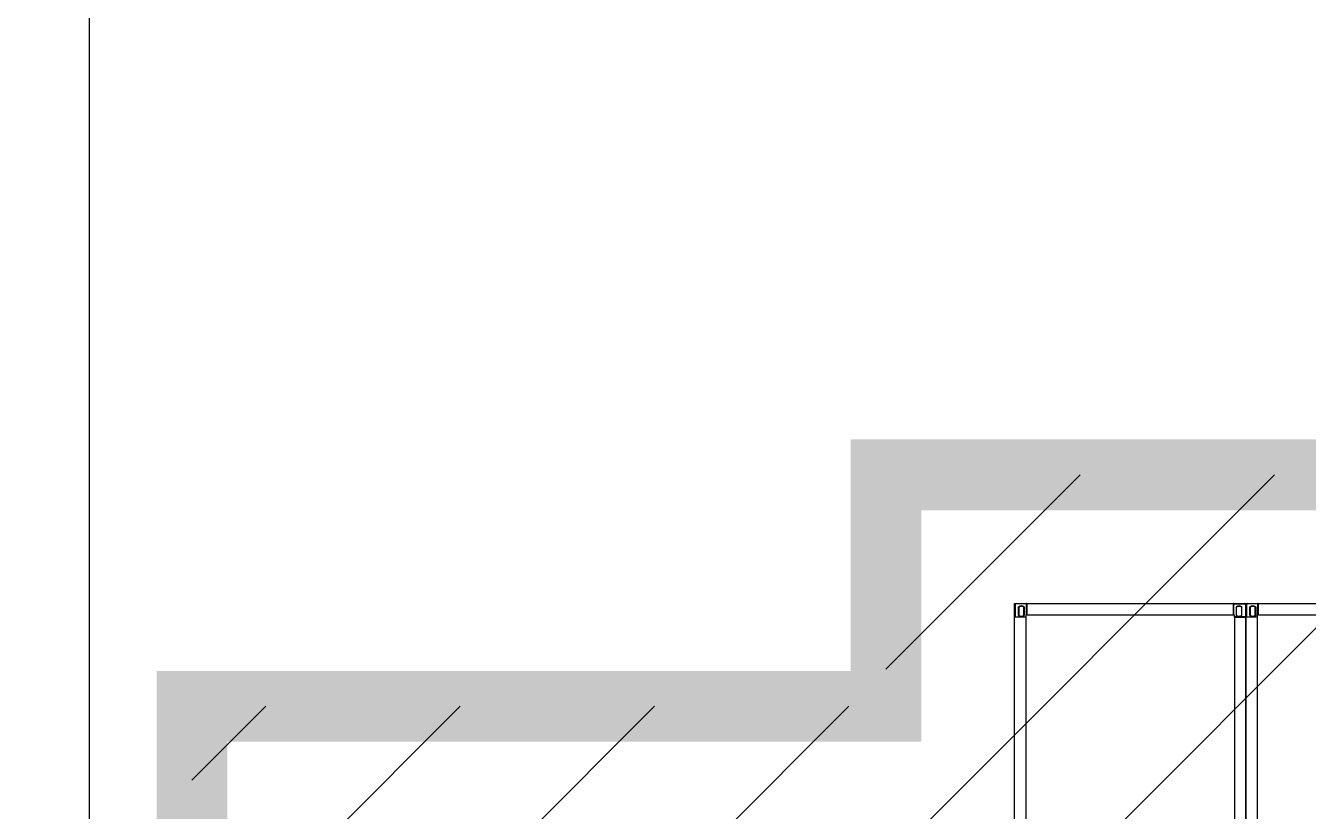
# Model space of a CAD drawing. Header units: millimetres. Extents: x 4133871 to 4440428, y -545651 to -495191.
# Drawn here: x 4276388 to 4277386, y -499805 to -499194 of the extents above; entities that cross this region are included whole.
import ezdxf

# ---------------------------------------------------------------- set-up
doc = ezdxf.new("R2010")
doc.units = ezdxf.units.MM
doc.header["$LTSCALE"] = 60
doc.layers.add('3', color=3, linetype='Continuous')
doc.layers.add('SITE BOUNDARY-AP', color=4, linetype='xxx')
doc.styles.get("Standard").update_dxf_attribs({"font": 'romans.shx', "width": 0.75, "bigfont": 'whgtxt.shx'})
doc.linetypes.add('xxx', pattern='A,0.25,-0.022286,["xxx",Standard,S=0.1,R=0,X=0,Y=-0.035957],-0.221744', length=0.49403)

# ---------------------------------------------------------------- blocks, each defined once
blk = doc.blocks.new('KEY PLAN_NEW')
at = {"color": 253, "linetype": 'Continuous'}
for p, q in [((-1283.74, -1132.35), (-1283.86, -1132.35)), ((-1283.74, -1132.06), (-1283.74, -1132.06)), ((-1283.74, -1132.06), (-1283.74, -1132.06)), ((-1283.74, -1132.35), (-1283.74, -1135.38)), ((-1283.45, -1132.06), (-1283.45, -1131.94)), ((-1280.74, -1132.06), (-1283.45, -1132.06)), ((-1282.84, -1135.1), (-1282.84, -1132.84)), ((-1282.72, -1132.91), (-1282.72, -1135.04)), ((-1281.45, -1135.04), (-1281.45, -1132.91)), ((-1281.33, -1132.84), (-1281.33, -1135.1)), ((-1280.74, -1131.94), (-1280.74, -1132.06)), ((-1280.62, -1132.06), (-1280.74, -1132.06)), ((-1280.74, -1134.94), (-1280.74, -1132.06)), ((-1280.62, -1134.94), (-1280.62, -1131.94)), ((-1227.1, -1134.94), (-1227.1, -1131.94)), ((-1227.1, -1132.06), (-1226.98, -1132.06)), ((-1226.98, -1131.94), (-1226.98, -1132.06)), ((-1226.98, -1134.94), (-1226.98, -1132.06)), ((-1226.98, -1132.06), (-1224.27, -1132.06)), ((-1226.4, -1132.84), (-1226.4, -1135.1)), ((-1226.28, -1135.04), (-1226.28, -1132.91)), ((-1225.01, -1132.91), (-1225.01, -1135.04)), ((-1224.89, -1135.1), (-1224.89, -1132.84)), ((-1224.27, -1132.06), (-1224.27, -1131.94)), ((-1223.98, -1132.06), (-1223.98, -1132.06)), ((-1223.98, -1132.06), (-1223.98, -1132.06)), ((-1223.98, -1132.35), (-1223.86, -1132.35)), ((-1223.98, -1132.35), (-1223.98, -1135.38)), ((-1223.74, -1132.35), (-1223.86, -1132.35)), ((-1223.74, -1132.06), (-1223.74, -1132.06)), ((-1223.74, -1132.06), (-1223.74, -1132.06)), ((-1223.74, -1132.35), (-1223.74, -1135.38)), ((-1223.45, -1132.06), (-1223.45, -1131.94)), ((-1220.74, -1132.06), (-1223.45, -1132.06)), ((-1222.84, -1135.1), (-1222.84, -1132.84)), ((-1222.72, -1132.91), (-1222.72, -1135.04)), ((-1221.45, -1135.04), (-1221.45, -1132.91)), ((-1221.33, -1132.84), (-1221.33, -1135.1)), ((-1220.74, -1131.94), (-1220.74, -1132.06)), ((-1220.62, -1132.06), (-1220.74, -1132.06)), ((-1220.74, -1134.94), (-1220.74, -1132.06)), ((-1220.62, -1134.94), (-1220.62, -1131.94)), ((-1283.74, -1135.38), (-1283.86, -1135.38)), ((-1280.86, -1135.5), (-1283.86, -1135.5)), ((-1283.74, -1135.5), (-1283.74, -1135.38)), ((-1283.74, -1135.38), (-1280.86, -1135.38)), ((-1223.98, -1135.38), (-1226.86, -1135.38)), ((-1226.86, -1135.5), (-1223.86, -1135.5)), ((-1223.98, -1135.5), (-1223.98, -1135.38)), ((-1223.98, -1135.38), (-1223.86, -1135.38)), ((-1223.74, -1135.38), (-1223.86, -1135.38)), ((-1220.86, -1135.5), (-1223.86, -1135.5)), ((-1223.74, -1135.5), (-1223.74, -1135.38)), ((-1223.74, -1135.38), (-1220.86, -1135.38))]:
    blk.add_line(p, q, dxfattribs=at)
at = {"color": 253}
for p, q in [((-1280.62, -1134.94), (-1280.86, -1134.94)), ((-1280.86, -1135.5), (-1280.86, -1134.94)), ((-1280.86, -1428.38), (-1280.86, -1135.5)), ((-1280.62, -1134.94), (-1227.1, -1134.94)), ((-1227.1, -1134.94), (-1226.86, -1134.94)), ((-1226.86, -1135.5), (-1226.86, -1134.94)), ((-1226.86, -1135.5), (-1226.86, -1428.38)), ((-1220.62, -1134.94), (-1220.86, -1134.94)), ((-1220.86, -1135.5), (-1220.86, -1134.94)), ((-1220.86, -1428.38), (-1220.86, -1135.5)), ((-1220.62, -1134.94), (-1167.1, -1134.94))]:
    blk.add_line(p, q, dxfattribs=at)
for points in [[(-1283.86, -1131.94), (-1223.86, -1131.94), (-1223.86, -1431.94), (-1283.86, -1431.94)], [(-1223.86, -1131.94), (-1163.86, -1131.94), (-1163.86, -1431.94), (-1223.86, -1431.94)]]:
    blk.add_lwpolyline(points, close=True, dxfattribs=at)
at = {"color": 253, "linetype": 'Continuous'}
for centre, radius, start, end in [((-1283.45, -1132.35), 0.41, 90, 180), ((-1283.45, -1132.35), 0.29, 90, 180), ((-1282.08, -1133.97), 1.36, 56.2792, 123.7208), ((-1282.08, -1133.97), 1.24, 59.1964, 120.8036), ((-1280.74, -1132.06), 0.12, 0, 90), ((-1226.98, -1132.06), 0.12, 90, 180), ((-1225.64, -1133.97), 1.36, 56.2792, 123.7208), ((-1225.64, -1133.97), 1.24, 59.1964, 120.8036), ((-1224.27, -1132.35), 0.41, 0, 90), ((-1224.27, -1132.35), 0.29, 0, 90), ((-1223.45, -1132.35), 0.41, 90, 180), ((-1223.45, -1132.35), 0.29, 90, 180), ((-1222.08, -1133.97), 1.36, 56.2792, 123.7208), ((-1222.08, -1133.97), 1.24, 59.1964, 120.8036), ((-1220.74, -1132.06), 0.12, 0, 90), ((-1283.74, -1135.38), 0.12, 180, 270), ((-1282.08, -1133.97), 1.36, 236.2792, 303.7208), ((-1282.08, -1133.97), 1.24, 239.1964, 300.8036), ((-1225.64, -1133.97), 1.36, 236.2792, 303.7208), ((-1225.64, -1133.97), 1.24, 239.1964, 300.8036), ((-1223.98, -1135.38), 0.12, 270, 0), ((-1223.74, -1135.38), 0.12, 180, 270), ((-1222.08, -1133.97), 1.36, 236.2792, 303.7208), ((-1222.08, -1133.97), 1.24, 239.1964, 300.8036)]:
    blk.add_arc(centre, radius, start, end, dxfattribs=at)
for points, knots in [([(-1282.84, -1132.84), (-1282.84, -1132.84, 46), (-1282.84, -1132.84, 46), (-1282.83, -1132.84, 46), (-1282.83, -1132.84, 46), (-1282.83, -1132.84, 46), (-1282.83, -1132.85, 46), (-1282.83, -1132.85, 46), (-1282.82, -1132.85, 46), (-1282.82, -1132.85, 46), (-1282.81, -1132.86, 46), (-1282.81, -1132.86, 46), (-1282.8, -1132.86, 46), (-1282.8, -1132.86, 46), (-1282.8, -1132.86, 46), (-1282.8, -1132.86, 46), (-1282.79, -1132.87, 46), (-1282.79, -1132.87, 46), (-1282.79, -1132.87, 46), (-1282.79, -1132.87, 46), (-1282.78, -1132.87, 46), (-1282.78, -1132.88, 46), (-1282.77, -1132.88, 46), (-1282.77, -1132.88, 46), (-1282.76, -1132.88, 46), (-1282.76, -1132.88, 46), (-1282.76, -1132.88, 46), (-1282.76, -1132.88, 46), (-1282.76, -1132.89, 46), (-1282.76, -1132.89, 46), (-1282.75, -1132.89, 46), (-1282.75, -1132.89, 46), (-1282.74, -1132.89, 46), (-1282.74, -1132.89, 46), (-1282.74, -1132.9, 46), (-1282.74, -1132.9, 46), (-1282.74, -1132.9, 46), (-1282.74, -1132.9, 46), (-1282.73, -1132.9, 46), (-1282.73, -1132.9, 46), (-1282.73, -1132.9, 46), (-1282.73, -1132.9, 46), (-1282.73, -1132.9, 46), (-1282.72, -1132.9, 46), (-1282.72, -1132.91, 46), (-1282.72, -1132.91, 46), (-1282.72, -1132.91, 46), (-1282.72, -1132.91, 46), (-1282.72, -1132.91, 46), (-1282.72, -1132.91, 46), (-1282.72, -1132.91, 46), (-1282.72, -1132.91, 46), (-1282.72, -1132.91, 46), (-1282.72, -1132.91, 46)], [0, 0, 0, 0, 0.00782, 0.00782, 0.015639, 0.031279, 0.031279, 0.062557, 0.062557, 0.125114, 0.125114, 0.187671, 0.187671, 0.21895, 0.21895, 0.234589, 0.234589, 0.250228, 0.250228, 0.312785, 0.312785, 0.375342, 0.375342, 0.437899, 0.437899, 0.453538, 0.453538, 0.469178, 0.469178, 0.500456, 0.500456, 0.563013, 0.563013, 0.62557, 0.62557, 0.641209, 0.641209, 0.656849, 0.656849, 0.688127, 0.688127, 0.750684, 0.750684, 0.813241, 0.813241, 0.828881, 0.828881, 0.84452, 0.84452, 0.875798, 0.875798, 0.938355, 1, 1, 1, 1]), ([(-1281.45, -1132.91), (-1281.45, -1132.91, 46), (-1281.45, -1132.91, 46), (-1281.45, -1132.91, 46), (-1281.44, -1132.91, 46), (-1281.44, -1132.91, 46), (-1281.44, -1132.91, 46), (-1281.44, -1132.91, 46), (-1281.44, -1132.91, 46), (-1281.44, -1132.91, 46), (-1281.44, -1132.9, 46), (-1281.44, -1132.9, 46), (-1281.43, -1132.9, 46), (-1281.43, -1132.9, 46), (-1281.43, -1132.9, 46), (-1281.43, -1132.9, 46), (-1281.43, -1132.9, 46), (-1281.43, -1132.9, 46), (-1281.43, -1132.9, 46), (-1281.43, -1132.9, 46), (-1281.42, -1132.89, 46), (-1281.42, -1132.89, 46), (-1281.41, -1132.89, 46), (-1281.41, -1132.89, 46), (-1281.41, -1132.89, 46), (-1281.41, -1132.89, 46), (-1281.4, -1132.88, 46), (-1281.4, -1132.88, 46), (-1281.4, -1132.88, 46), (-1281.4, -1132.88, 46), (-1281.4, -1132.88, 46), (-1281.39, -1132.88, 46), (-1281.39, -1132.88, 46), (-1281.38, -1132.87, 46), (-1281.38, -1132.87, 46), (-1281.37, -1132.87, 46), (-1281.37, -1132.87, 46), (-1281.37, -1132.87, 46), (-1281.37, -1132.86, 46), (-1281.37, -1132.86, 46), (-1281.36, -1132.86, 46), (-1281.36, -1132.86, 46), (-1281.36, -1132.86, 46), (-1281.35, -1132.86, 46), (-1281.35, -1132.85, 46), (-1281.34, -1132.85, 46), (-1281.34, -1132.85, 46), (-1281.33, -1132.85, 46), (-1281.33, -1132.84, 46), (-1281.33, -1132.84, 46), (-1281.33, -1132.84, 46), (-1281.33, -1132.84, 46), (-1281.33, -1132.84, 46), (-1281.33, -1132.84, 46)], [0, 0, 0, 0, 0.06206, 0.12459, 0.12459, 0.155854, 0.155854, 0.171487, 0.171487, 0.187119, 0.187119, 0.249648, 0.249648, 0.312178, 0.312178, 0.343442, 0.343442, 0.359075, 0.359075, 0.374707, 0.374707, 0.437236, 0.437236, 0.499766, 0.499766, 0.53103, 0.53103, 0.546663, 0.546663, 0.562295, 0.562295, 0.624824, 0.624824, 0.687353, 0.687353, 0.749883, 0.749883, 0.765515, 0.765515, 0.781147, 0.781147, 0.812412, 0.812412, 0.874941, 0.874941, 0.937471, 0.937471, 0.968735, 0.968735, 0.984368, 0.992184, 0.992184, 1, 1, 1, 1]), ([(-1226.28, -1132.91), (-1226.28, -1132.91, 46), (-1226.28, -1132.91, 46), (-1226.28, -1132.91, 46), (-1226.28, -1132.91, 46), (-1226.28, -1132.91, 46), (-1226.28, -1132.91, 46), (-1226.28, -1132.91, 46), (-1226.28, -1132.91, 46), (-1226.28, -1132.91, 46), (-1226.28, -1132.9, 46), (-1226.29, -1132.9, 46), (-1226.29, -1132.9, 46), (-1226.29, -1132.9, 46), (-1226.29, -1132.9, 46), (-1226.29, -1132.9, 46), (-1226.3, -1132.9, 46), (-1226.3, -1132.9, 46), (-1226.3, -1132.9, 46), (-1226.3, -1132.9, 46), (-1226.3, -1132.89, 46), (-1226.3, -1132.89, 46), (-1226.31, -1132.89, 46), (-1226.31, -1132.89, 46), (-1226.32, -1132.89, 46), (-1226.32, -1132.89, 46), (-1226.32, -1132.88, 46), (-1226.32, -1132.88, 46), (-1226.32, -1132.88, 46), (-1226.32, -1132.88, 46), (-1226.33, -1132.88, 46), (-1226.33, -1132.88, 46), (-1226.34, -1132.88, 46), (-1226.34, -1132.87, 46), (-1226.35, -1132.87, 46), (-1226.35, -1132.87, 46), (-1226.35, -1132.87, 46), (-1226.35, -1132.87, 46), (-1226.36, -1132.86, 46), (-1226.36, -1132.86, 46), (-1226.36, -1132.86, 46), (-1226.36, -1132.86, 46), (-1226.37, -1132.86, 46), (-1226.37, -1132.86, 46), (-1226.38, -1132.85, 46), (-1226.38, -1132.85, 46), (-1226.39, -1132.85, 46), (-1226.39, -1132.85, 46), (-1226.39, -1132.84, 46), (-1226.39, -1132.84, 46), (-1226.39, -1132.84, 46), (-1226.4, -1132.84, 46), (-1226.4, -1132.84, 46), (-1226.4, -1132.84, 46)], [0, 0, 0, 0, 0.06206, 0.12459, 0.12459, 0.155854, 0.155854, 0.171487, 0.171487, 0.187119, 0.187119, 0.249648, 0.249648, 0.312178, 0.312178, 0.343442, 0.343442, 0.359075, 0.359075, 0.374707, 0.374707, 0.437236, 0.437236, 0.499766, 0.499766, 0.53103, 0.53103, 0.546663, 0.546663, 0.562295, 0.562295, 0.624824, 0.624824, 0.687353, 0.687353, 0.749883, 0.749883, 0.765515, 0.765515, 0.781147, 0.781147, 0.812412, 0.812412, 0.874941, 0.874941, 0.937471, 0.937471, 0.968735, 0.968735, 0.984368, 0.992184, 0.992184, 1, 1, 1, 1]), ([(-1224.89, -1132.84), (-1224.89, -1132.84, 46), (-1224.89, -1132.84, 46), (-1224.89, -1132.84, 46), (-1224.89, -1132.84, 46), (-1224.89, -1132.84, 46), (-1224.89, -1132.85, 46), (-1224.9, -1132.85, 46), (-1224.9, -1132.85, 46), (-1224.91, -1132.85, 46), (-1224.91, -1132.86, 46), (-1224.92, -1132.86, 46), (-1224.92, -1132.86, 46), (-1224.92, -1132.86, 46), (-1224.93, -1132.86, 46), (-1224.93, -1132.86, 46), (-1224.93, -1132.87, 46), (-1224.93, -1132.87, 46), (-1224.93, -1132.87, 46), (-1224.94, -1132.87, 46), (-1224.94, -1132.87, 46), (-1224.95, -1132.88, 46), (-1224.95, -1132.88, 46), (-1224.96, -1132.88, 46), (-1224.96, -1132.88, 46), (-1224.96, -1132.88, 46), (-1224.96, -1132.88, 46), (-1224.96, -1132.88, 46), (-1224.97, -1132.89, 46), (-1224.97, -1132.89, 46), (-1224.97, -1132.89, 46), (-1224.97, -1132.89, 46), (-1224.98, -1132.89, 46), (-1224.98, -1132.89, 46), (-1224.99, -1132.9, 46), (-1224.99, -1132.9, 46), (-1224.99, -1132.9, 46), (-1224.99, -1132.9, 46), (-1224.99, -1132.9, 46), (-1224.99, -1132.9, 46), (-1224.99, -1132.9, 46), (-1224.99, -1132.9, 46), (-1225, -1132.9, 46), (-1225, -1132.9, 46), (-1225, -1132.91, 46), (-1225, -1132.91, 46), (-1225, -1132.91, 46), (-1225, -1132.91, 46), (-1225, -1132.91, 46), (-1225, -1132.91, 46), (-1225.01, -1132.91, 46), (-1225.01, -1132.91, 46), (-1225.01, -1132.91, 46), (-1225.01, -1132.91, 46)], [0, 0, 0, 0, 0.00782, 0.00782, 0.015639, 0.031279, 0.031279, 0.062557, 0.062557, 0.125114, 0.125114, 0.187671, 0.187671, 0.21895, 0.21895, 0.234589, 0.234589, 0.250228, 0.250228, 0.312785, 0.312785, 0.375342, 0.375342, 0.437899, 0.437899, 0.453538, 0.453538, 0.469178, 0.469178, 0.500456, 0.500456, 0.563013, 0.563013, 0.62557, 0.62557, 0.641209, 0.641209, 0.656849, 0.656849, 0.688127, 0.688127, 0.750684, 0.750684, 0.813241, 0.813241, 0.828881, 0.828881, 0.84452, 0.84452, 0.875798, 0.875798, 0.938355, 1, 1, 1, 1]), ([(-1222.84, -1132.84), (-1222.84, -1132.84, 46), (-1222.84, -1132.84, 46), (-1222.83, -1132.84, 46), (-1222.83, -1132.84, 46), (-1222.83, -1132.84, 46), (-1222.83, -1132.85, 46), (-1222.83, -1132.85, 46), (-1222.82, -1132.85, 46), (-1222.82, -1132.85, 46), (-1222.81, -1132.86, 46), (-1222.81, -1132.86, 46), (-1222.8, -1132.86, 46), (-1222.8, -1132.86, 46), (-1222.8, -1132.86, 46), (-1222.8, -1132.86, 46), (-1222.79, -1132.87, 46), (-1222.79, -1132.87, 46), (-1222.79, -1132.87, 46), (-1222.79, -1132.87, 46), (-1222.78, -1132.87, 46), (-1222.78, -1132.88, 46), (-1222.77, -1132.88, 46), (-1222.77, -1132.88, 46), (-1222.76, -1132.88, 46), (-1222.76, -1132.88, 46), (-1222.76, -1132.88, 46), (-1222.76, -1132.88, 46), (-1222.76, -1132.89, 46), (-1222.76, -1132.89, 46), (-1222.75, -1132.89, 46), (-1222.75, -1132.89, 46), (-1222.74, -1132.89, 46), (-1222.74, -1132.89, 46), (-1222.74, -1132.9, 46), (-1222.74, -1132.9, 46), (-1222.74, -1132.9, 46), (-1222.74, -1132.9, 46), (-1222.73, -1132.9, 46), (-1222.73, -1132.9, 46), (-1222.73, -1132.9, 46), (-1222.73, -1132.9, 46), (-1222.73, -1132.9, 46), (-1222.72, -1132.9, 46), (-1222.72, -1132.91, 46), (-1222.72, -1132.91, 46), (-1222.72, -1132.91, 46), (-1222.72, -1132.91, 46), (-1222.72, -1132.91, 46), (-1222.72, -1132.91, 46), (-1222.72, -1132.91, 46), (-1222.72, -1132.91, 46), (-1222.72, -1132.91, 46), (-1222.72, -1132.91, 46)], [0, 0, 0, 0, 0.00782, 0.00782, 0.015639, 0.031279, 0.031279, 0.062557, 0.062557, 0.125114, 0.125114, 0.187671, 0.187671, 0.21895, 0.21895, 0.234589, 0.234589, 0.250228, 0.250228, 0.312785, 0.312785, 0.375342, 0.375342, 0.437899, 0.437899, 0.453538, 0.453538, 0.469178, 0.469178, 0.500456, 0.500456, 0.563013, 0.563013, 0.62557, 0.62557, 0.641209, 0.641209, 0.656849, 0.656849, 0.688127, 0.688127, 0.750684, 0.750684, 0.813241, 0.813241, 0.828881, 0.828881, 0.84452, 0.84452, 0.875798, 0.875798, 0.938355, 1, 1, 1, 1]), ([(-1221.45, -1132.91), (-1221.45, -1132.91, 46), (-1221.45, -1132.91, 46), (-1221.45, -1132.91, 46), (-1221.44, -1132.91, 46), (-1221.44, -1132.91, 46), (-1221.44, -1132.91, 46), (-1221.44, -1132.91, 46), (-1221.44, -1132.91, 46), (-1221.44, -1132.91, 46), (-1221.44, -1132.9, 46), (-1221.44, -1132.9, 46), (-1221.43, -1132.9, 46), (-1221.43, -1132.9, 46), (-1221.43, -1132.9, 46), (-1221.43, -1132.9, 46), (-1221.43, -1132.9, 46), (-1221.43, -1132.9, 46), (-1221.43, -1132.9, 46), (-1221.43, -1132.9, 46), (-1221.42, -1132.89, 46), (-1221.42, -1132.89, 46), (-1221.41, -1132.89, 46), (-1221.41, -1132.89, 46), (-1221.41, -1132.89, 46), (-1221.41, -1132.89, 46), (-1221.4, -1132.88, 46), (-1221.4, -1132.88, 46), (-1221.4, -1132.88, 46), (-1221.4, -1132.88, 46), (-1221.4, -1132.88, 46), (-1221.39, -1132.88, 46), (-1221.39, -1132.88, 46), (-1221.38, -1132.87, 46), (-1221.38, -1132.87, 46), (-1221.37, -1132.87, 46), (-1221.37, -1132.87, 46), (-1221.37, -1132.87, 46), (-1221.37, -1132.86, 46), (-1221.37, -1132.86, 46), (-1221.36, -1132.86, 46), (-1221.36, -1132.86, 46), (-1221.36, -1132.86, 46), (-1221.35, -1132.86, 46), (-1221.35, -1132.85, 46), (-1221.34, -1132.85, 46), (-1221.34, -1132.85, 46), (-1221.33, -1132.85, 46), (-1221.33, -1132.84, 46), (-1221.33, -1132.84, 46), (-1221.33, -1132.84, 46), (-1221.33, -1132.84, 46), (-1221.33, -1132.84, 46), (-1221.33, -1132.84, 46)], [0, 0, 0, 0, 0.06206, 0.12459, 0.12459, 0.155854, 0.155854, 0.171487, 0.171487, 0.187119, 0.187119, 0.249648, 0.249648, 0.312178, 0.312178, 0.343442, 0.343442, 0.359075, 0.359075, 0.374707, 0.374707, 0.437236, 0.437236, 0.499766, 0.499766, 0.53103, 0.53103, 0.546663, 0.546663, 0.562295, 0.562295, 0.624824, 0.624824, 0.687353, 0.687353, 0.749883, 0.749883, 0.765515, 0.765515, 0.781147, 0.781147, 0.812412, 0.812412, 0.874941, 0.874941, 0.937471, 0.937471, 0.968735, 0.968735, 0.984368, 0.992184, 0.992184, 1, 1, 1, 1]), ([(-1282.84, -1135.1), (-1282.84, -1135.1, 46), (-1282.84, -1135.1, 46), (-1282.83, -1135.1, 46), (-1282.83, -1135.1, 46), (-1282.83, -1135.1, 46), (-1282.83, -1135.1, 46), (-1282.83, -1135.1, 46), (-1282.82, -1135.1, 46), (-1282.82, -1135.09, 46), (-1282.81, -1135.09, 46), (-1282.81, -1135.09, 46), (-1282.8, -1135.09, 46), (-1282.8, -1135.09, 46), (-1282.8, -1135.08, 46), (-1282.8, -1135.08, 46), (-1282.79, -1135.08, 46), (-1282.79, -1135.08, 46), (-1282.79, -1135.08, 46), (-1282.79, -1135.08, 46), (-1282.78, -1135.07, 46), (-1282.78, -1135.07, 46), (-1282.77, -1135.07, 46), (-1282.77, -1135.07, 46), (-1282.76, -1135.06, 46), (-1282.76, -1135.06, 46), (-1282.76, -1135.06, 46), (-1282.76, -1135.06, 46), (-1282.76, -1135.06, 46), (-1282.76, -1135.06, 46), (-1282.75, -1135.06, 46), (-1282.75, -1135.06, 46), (-1282.74, -1135.05, 46), (-1282.74, -1135.05, 46), (-1282.74, -1135.05, 46), (-1282.74, -1135.05, 46), (-1282.74, -1135.05, 46), (-1282.74, -1135.05, 46), (-1282.73, -1135.05, 46), (-1282.73, -1135.05, 46), (-1282.73, -1135.05, 46), (-1282.73, -1135.05, 46), (-1282.73, -1135.04, 46), (-1282.72, -1135.04, 46), (-1282.72, -1135.04, 46), (-1282.72, -1135.04, 46), (-1282.72, -1135.04, 46), (-1282.72, -1135.04, 46), (-1282.72, -1135.04, 46), (-1282.72, -1135.04, 46), (-1282.72, -1135.04, 46), (-1282.72, -1135.04, 46), (-1282.72, -1135.04, 46), (-1282.72, -1135.04, 46)], [0, 0, 0, 0, 0.00782, 0.00782, 0.015639, 0.031279, 0.031279, 0.062557, 0.062557, 0.125114, 0.125114, 0.187671, 0.187671, 0.21895, 0.21895, 0.234589, 0.234589, 0.250228, 0.250228, 0.312785, 0.312785, 0.375342, 0.375342, 0.437899, 0.437899, 0.453538, 0.453538, 0.469178, 0.469178, 0.500456, 0.500456, 0.563013, 0.563013, 0.62557, 0.62557, 0.641209, 0.641209, 0.656849, 0.656849, 0.688127, 0.688127, 0.750684, 0.750684, 0.813241, 0.813241, 0.828881, 0.828881, 0.84452, 0.84452, 0.875798, 0.875798, 0.938355, 1, 1, 1, 1]), ([(-1281.45, -1135.04), (-1281.45, -1135.04, 46), (-1281.45, -1135.04, 46), (-1281.45, -1135.04, 46), (-1281.44, -1135.04, 46), (-1281.44, -1135.04, 46), (-1281.44, -1135.04, 46), (-1281.44, -1135.04, 46), (-1281.44, -1135.04, 46), (-1281.44, -1135.04, 46), (-1281.44, -1135.04, 46), (-1281.44, -1135.04, 46), (-1281.43, -1135.05, 46), (-1281.43, -1135.05, 46), (-1281.43, -1135.05, 46), (-1281.43, -1135.05, 46), (-1281.43, -1135.05, 46), (-1281.43, -1135.05, 46), (-1281.43, -1135.05, 46), (-1281.43, -1135.05, 46), (-1281.42, -1135.05, 46), (-1281.42, -1135.05, 46), (-1281.41, -1135.06, 46), (-1281.41, -1135.06, 46), (-1281.41, -1135.06, 46), (-1281.41, -1135.06, 46), (-1281.4, -1135.06, 46), (-1281.4, -1135.06, 46), (-1281.4, -1135.06, 46), (-1281.4, -1135.06, 46), (-1281.4, -1135.07, 46), (-1281.39, -1135.07, 46), (-1281.39, -1135.07, 46), (-1281.38, -1135.07, 46), (-1281.38, -1135.08, 46), (-1281.37, -1135.08, 46), (-1281.37, -1135.08, 46), (-1281.37, -1135.08, 46), (-1281.37, -1135.08, 46), (-1281.37, -1135.08, 46), (-1281.36, -1135.09, 46), (-1281.36, -1135.09, 46), (-1281.36, -1135.09, 46), (-1281.35, -1135.09, 46), (-1281.35, -1135.09, 46), (-1281.34, -1135.1, 46), (-1281.34, -1135.1, 46), (-1281.33, -1135.1, 46), (-1281.33, -1135.1, 46), (-1281.33, -1135.1, 46), (-1281.33, -1135.1, 46), (-1281.33, -1135.1, 46), (-1281.33, -1135.1, 46), (-1281.33, -1135.1, 46)], [0, 0, 0, 0, 0.06206, 0.12459, 0.12459, 0.155854, 0.155854, 0.171487, 0.171487, 0.187119, 0.187119, 0.249648, 0.249648, 0.312178, 0.312178, 0.343442, 0.343442, 0.359075, 0.359075, 0.374707, 0.374707, 0.437236, 0.437236, 0.499766, 0.499766, 0.53103, 0.53103, 0.546663, 0.546663, 0.562295, 0.562295, 0.624824, 0.624824, 0.687353, 0.687353, 0.749883, 0.749883, 0.765515, 0.765515, 0.781147, 0.781147, 0.812412, 0.812412, 0.874941, 0.874941, 0.937471, 0.937471, 0.968735, 0.968735, 0.984368, 0.992184, 0.992184, 1, 1, 1, 1]), ([(-1226.28, -1135.04), (-1226.28, -1135.04, 46), (-1226.28, -1135.04, 46), (-1226.28, -1135.04, 46), (-1226.28, -1135.04, 46), (-1226.28, -1135.04, 46), (-1226.28, -1135.04, 46), (-1226.28, -1135.04, 46), (-1226.28, -1135.04, 46), (-1226.28, -1135.04, 46), (-1226.28, -1135.04, 46), (-1226.29, -1135.04, 46), (-1226.29, -1135.05, 46), (-1226.29, -1135.05, 46), (-1226.29, -1135.05, 46), (-1226.29, -1135.05, 46), (-1226.3, -1135.05, 46), (-1226.3, -1135.05, 46), (-1226.3, -1135.05, 46), (-1226.3, -1135.05, 46), (-1226.3, -1135.05, 46), (-1226.3, -1135.05, 46), (-1226.31, -1135.06, 46), (-1226.31, -1135.06, 46), (-1226.32, -1135.06, 46), (-1226.32, -1135.06, 46), (-1226.32, -1135.06, 46), (-1226.32, -1135.06, 46), (-1226.32, -1135.06, 46), (-1226.32, -1135.06, 46), (-1226.33, -1135.07, 46), (-1226.33, -1135.07, 46), (-1226.34, -1135.07, 46), (-1226.34, -1135.07, 46), (-1226.35, -1135.08, 46), (-1226.35, -1135.08, 46), (-1226.35, -1135.08, 46), (-1226.35, -1135.08, 46), (-1226.36, -1135.08, 46), (-1226.36, -1135.08, 46), (-1226.36, -1135.09, 46), (-1226.36, -1135.09, 46), (-1226.37, -1135.09, 46), (-1226.37, -1135.09, 46), (-1226.38, -1135.09, 46), (-1226.38, -1135.1, 46), (-1226.39, -1135.1, 46), (-1226.39, -1135.1, 46), (-1226.39, -1135.1, 46), (-1226.39, -1135.1, 46), (-1226.39, -1135.1, 46), (-1226.4, -1135.1, 46), (-1226.4, -1135.1, 46), (-1226.4, -1135.1, 46)], [0, 0, 0, 0, 0.06206, 0.12459, 0.12459, 0.155854, 0.155854, 0.171487, 0.171487, 0.187119, 0.187119, 0.249648, 0.249648, 0.312178, 0.312178, 0.343442, 0.343442, 0.359075, 0.359075, 0.374707, 0.374707, 0.437236, 0.437236, 0.499766, 0.499766, 0.53103, 0.53103, 0.546663, 0.546663, 0.562295, 0.562295, 0.624824, 0.624824, 0.687353, 0.687353, 0.749883, 0.749883, 0.765515, 0.765515, 0.781147, 0.781147, 0.812412, 0.812412, 0.874941, 0.874941, 0.937471, 0.937471, 0.968735, 0.968735, 0.984368, 0.992184, 0.992184, 1, 1, 1, 1]), ([(-1224.89, -1135.1), (-1224.89, -1135.1, 46), (-1224.89, -1135.1, 46), (-1224.89, -1135.1, 46), (-1224.89, -1135.1, 46), (-1224.89, -1135.1, 46), (-1224.89, -1135.1, 46), (-1224.9, -1135.1, 46), (-1224.9, -1135.1, 46), (-1224.91, -1135.09, 46), (-1224.91, -1135.09, 46), (-1224.92, -1135.09, 46), (-1224.92, -1135.09, 46), (-1224.92, -1135.09, 46), (-1224.93, -1135.08, 46), (-1224.93, -1135.08, 46), (-1224.93, -1135.08, 46), (-1224.93, -1135.08, 46), (-1224.93, -1135.08, 46), (-1224.94, -1135.08, 46), (-1224.94, -1135.07, 46), (-1224.95, -1135.07, 46), (-1224.95, -1135.07, 46), (-1224.96, -1135.07, 46), (-1224.96, -1135.06, 46), (-1224.96, -1135.06, 46), (-1224.96, -1135.06, 46), (-1224.96, -1135.06, 46), (-1224.97, -1135.06, 46), (-1224.97, -1135.06, 46), (-1224.97, -1135.06, 46), (-1224.97, -1135.06, 46), (-1224.98, -1135.05, 46), (-1224.98, -1135.05, 46), (-1224.99, -1135.05, 46), (-1224.99, -1135.05, 46), (-1224.99, -1135.05, 46), (-1224.99, -1135.05, 46), (-1224.99, -1135.05, 46), (-1224.99, -1135.05, 46), (-1224.99, -1135.05, 46), (-1224.99, -1135.05, 46), (-1225, -1135.04, 46), (-1225, -1135.04, 46), (-1225, -1135.04, 46), (-1225, -1135.04, 46), (-1225, -1135.04, 46), (-1225, -1135.04, 46), (-1225, -1135.04, 46), (-1225, -1135.04, 46), (-1225.01, -1135.04, 46), (-1225.01, -1135.04, 46), (-1225.01, -1135.04, 46), (-1225.01, -1135.04, 46)], [0, 0, 0, 0, 0.00782, 0.00782, 0.015639, 0.031279, 0.031279, 0.062557, 0.062557, 0.125114, 0.125114, 0.187671, 0.187671, 0.21895, 0.21895, 0.234589, 0.234589, 0.250228, 0.250228, 0.312785, 0.312785, 0.375342, 0.375342, 0.437899, 0.437899, 0.453538, 0.453538, 0.469178, 0.469178, 0.500456, 0.500456, 0.563013, 0.563013, 0.62557, 0.62557, 0.641209, 0.641209, 0.656849, 0.656849, 0.688127, 0.688127, 0.750684, 0.750684, 0.813241, 0.813241, 0.828881, 0.828881, 0.84452, 0.84452, 0.875798, 0.875798, 0.938355, 1, 1, 1, 1]), ([(-1222.84, -1135.1), (-1222.84, -1135.1, 46), (-1222.84, -1135.1, 46), (-1222.83, -1135.1, 46), (-1222.83, -1135.1, 46), (-1222.83, -1135.1, 46), (-1222.83, -1135.1, 46), (-1222.83, -1135.1, 46), (-1222.82, -1135.1, 46), (-1222.82, -1135.09, 46), (-1222.81, -1135.09, 46), (-1222.81, -1135.09, 46), (-1222.8, -1135.09, 46), (-1222.8, -1135.09, 46), (-1222.8, -1135.08, 46), (-1222.8, -1135.08, 46), (-1222.79, -1135.08, 46), (-1222.79, -1135.08, 46), (-1222.79, -1135.08, 46), (-1222.79, -1135.08, 46), (-1222.78, -1135.07, 46), (-1222.78, -1135.07, 46), (-1222.77, -1135.07, 46), (-1222.77, -1135.07, 46), (-1222.76, -1135.06, 46), (-1222.76, -1135.06, 46), (-1222.76, -1135.06, 46), (-1222.76, -1135.06, 46), (-1222.76, -1135.06, 46), (-1222.76, -1135.06, 46), (-1222.75, -1135.06, 46), (-1222.75, -1135.06, 46), (-1222.74, -1135.05, 46), (-1222.74, -1135.05, 46), (-1222.74, -1135.05, 46), (-1222.74, -1135.05, 46), (-1222.74, -1135.05, 46), (-1222.74, -1135.05, 46), (-1222.73, -1135.05, 46), (-1222.73, -1135.05, 46), (-1222.73, -1135.05, 46), (-1222.73, -1135.05, 46), (-1222.73, -1135.04, 46), (-1222.72, -1135.04, 46), (-1222.72, -1135.04, 46), (-1222.72, -1135.04, 46), (-1222.72, -1135.04, 46), (-1222.72, -1135.04, 46), (-1222.72, -1135.04, 46), (-1222.72, -1135.04, 46), (-1222.72, -1135.04, 46), (-1222.72, -1135.04, 46), (-1222.72, -1135.04, 46), (-1222.72, -1135.04, 46)], [0, 0, 0, 0, 0.00782, 0.00782, 0.015639, 0.031279, 0.031279, 0.062557, 0.062557, 0.125114, 0.125114, 0.187671, 0.187671, 0.21895, 0.21895, 0.234589, 0.234589, 0.250228, 0.250228, 0.312785, 0.312785, 0.375342, 0.375342, 0.437899, 0.437899, 0.453538, 0.453538, 0.469178, 0.469178, 0.500456, 0.500456, 0.563013, 0.563013, 0.62557, 0.62557, 0.641209, 0.641209, 0.656849, 0.656849, 0.688127, 0.688127, 0.750684, 0.750684, 0.813241, 0.813241, 0.828881, 0.828881, 0.84452, 0.84452, 0.875798, 0.875798, 0.938355, 1, 1, 1, 1]), ([(-1221.45, -1135.04), (-1221.45, -1135.04, 46), (-1221.45, -1135.04, 46), (-1221.45, -1135.04, 46), (-1221.44, -1135.04, 46), (-1221.44, -1135.04, 46), (-1221.44, -1135.04, 46), (-1221.44, -1135.04, 46), (-1221.44, -1135.04, 46), (-1221.44, -1135.04, 46), (-1221.44, -1135.04, 46), (-1221.44, -1135.04, 46), (-1221.43, -1135.05, 46), (-1221.43, -1135.05, 46), (-1221.43, -1135.05, 46), (-1221.43, -1135.05, 46), (-1221.43, -1135.05, 46), (-1221.43, -1135.05, 46), (-1221.43, -1135.05, 46), (-1221.43, -1135.05, 46), (-1221.42, -1135.05, 46), (-1221.42, -1135.05, 46), (-1221.41, -1135.06, 46), (-1221.41, -1135.06, 46), (-1221.41, -1135.06, 46), (-1221.41, -1135.06, 46), (-1221.4, -1135.06, 46), (-1221.4, -1135.06, 46), (-1221.4, -1135.06, 46), (-1221.4, -1135.06, 46), (-1221.4, -1135.07, 46), (-1221.39, -1135.07, 46), (-1221.39, -1135.07, 46), (-1221.38, -1135.07, 46), (-1221.38, -1135.08, 46), (-1221.37, -1135.08, 46), (-1221.37, -1135.08, 46), (-1221.37, -1135.08, 46), (-1221.37, -1135.08, 46), (-1221.37, -1135.08, 46), (-1221.36, -1135.09, 46), (-1221.36, -1135.09, 46), (-1221.36, -1135.09, 46), (-1221.35, -1135.09, 46), (-1221.35, -1135.09, 46), (-1221.34, -1135.1, 46), (-1221.34, -1135.1, 46), (-1221.33, -1135.1, 46), (-1221.33, -1135.1, 46), (-1221.33, -1135.1, 46), (-1221.33, -1135.1, 46), (-1221.33, -1135.1, 46), (-1221.33, -1135.1, 46), (-1221.33, -1135.1, 46)], [0, 0, 0, 0, 0.06206, 0.12459, 0.12459, 0.155854, 0.155854, 0.171487, 0.171487, 0.187119, 0.187119, 0.249648, 0.249648, 0.312178, 0.312178, 0.343442, 0.343442, 0.359075, 0.359075, 0.374707, 0.374707, 0.437236, 0.437236, 0.499766, 0.499766, 0.53103, 0.53103, 0.546663, 0.546663, 0.562295, 0.562295, 0.624824, 0.624824, 0.687353, 0.687353, 0.749883, 0.749883, 0.765515, 0.765515, 0.781147, 0.781147, 0.812412, 0.812412, 0.874941, 0.874941, 0.937471, 0.937471, 0.968735, 0.968735, 0.984368, 0.992184, 0.992184, 1, 1, 1, 1])]:
    blk.add_open_spline(points, degree=3, knots=knots, dxfattribs=at)
at = {"layer": 'SITE BOUNDARY-AP', "color": 253, "linetype": 'Continuous', "ltscale": 10000, "flags": 128}
blk.add_lwpolyline([(-1523.86, -492.1), (-1523.86, -1363.13)], dxfattribs=at)

msp = doc.modelspace()

# ---------------------------------------------------------------- hatches: boundary and pattern name
at = {"layer": '3'}
h = msp.add_hatch(dxfattribs=at)
h.set_pattern_fill('ANSI31', color=256, scale=855.36)
h.set_pattern_definition([(45, (64725.06, -107751.94), (-75.603857, 75.603857), [])])
h.paths.add_polyline_path([(4276337.71, -500083.05), (4276517.71, -500083.05), (4276517.71, -499723.05), (4277057.71, -499723.05), (4277057.71, -499543.05), (4278157.71, -499543.05), (4278157.71, -499665.45), (4278998.07, -499665.45), (4278998.07, -500263.05), (4279057.71, -500263.05), (4279057.71, -501723.05), (4277806.71, -501723.05), (4277806.71, -501727.55), (4277797.71, -501727.55), (4277797.71, -501903.05), (4277237.71, -501903.05), (4277237.71, -501543.05), (4276877.71, -501543.05), (4276877.71, -501183.05), (4276517.71, -501183.05), (4276517.71, -500823.05), (4275977.71, -500823.05), (4275977.71, -500443.05), (4276337.71, -500443.05)])

# ---------------------------------------------------------------- linework, layer by layer
at = {"layer": '3', "const_width": 55}
msp.add_lwpolyline([(4276337.71, -500083.05), (4276517.71, -500083.05), (4276517.71, -499723.05), (4277057.71, -499723.05), (4277057.71, -499543.05), (4278157.71, -499543.05), (4278157.71, -499665.45), (4278998.07, -499665.45), (4278998.07, -500263.05), (4279057.71, -500263.05), (4279057.71, -501723.05), (4277806.71, -501723.05), (4277806.71, -501727.55), (4277797.71, -501727.55), (4277797.71, -501903.05), (4277237.71, -501903.05), (4277237.71, -501543.05), (4276877.71, -501543.05), (4276877.71, -501183.05), (4276517.71, -501183.05), (4276517.71, -500823.05), (4275977.71, -500823.05), (4275977.71, -500443.05), (4276337.71, -500443.05)], close=True, dxfattribs=at)

# ---------------------------------------------------------------- block references
at = {"xscale": 3, "yscale": 3, "zscale": 3}
msp.add_blockref('KEY PLAN_NEW', (4281009.3, -496247.22), dxfattribs=at)

doc.saveas('drawing.dxf')
